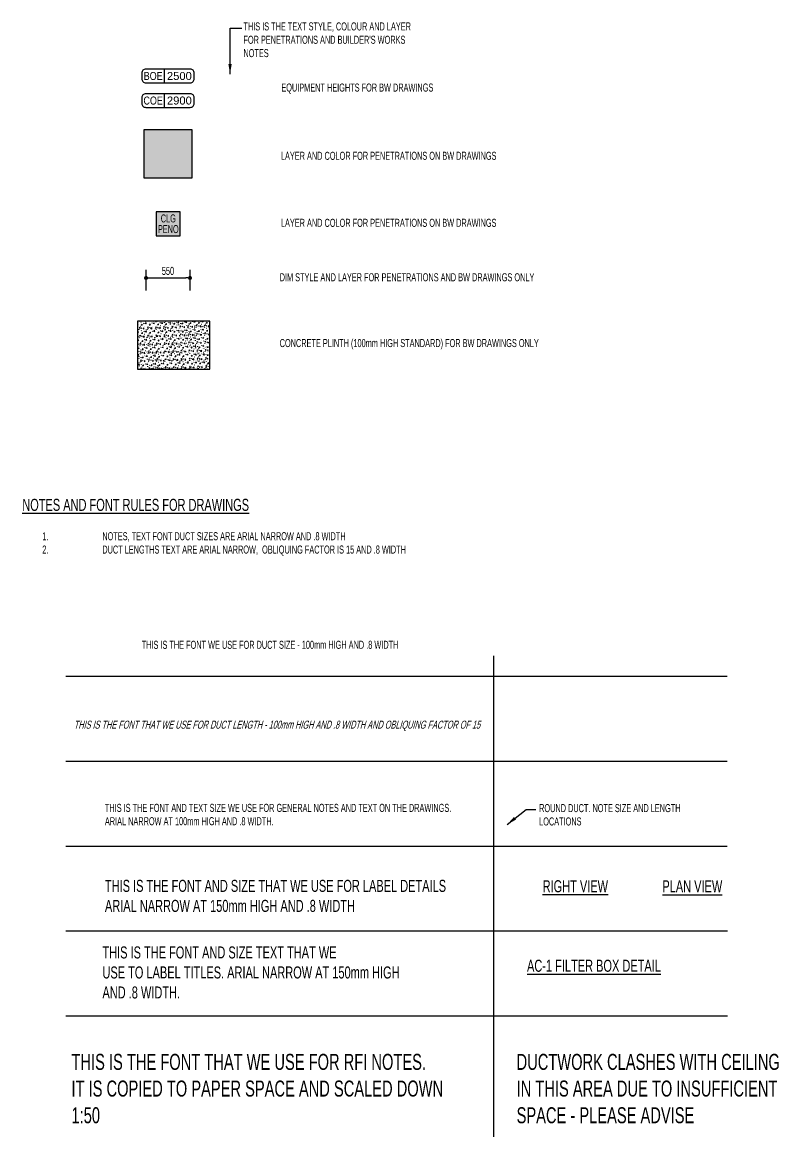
# Model space of a CAD drawing. Header units: millimetres. Extents: x 141 to 153906, y 19826 to 64501.
# Drawn here: x 65503 to 74953, y 24716 to 38637 of the extents above; entities that cross this region are included whole.
import ezdxf
from ezdxf.enums import TextEntityAlignment as Align

# ---------------------------------------------------------------- set-up
doc = ezdxf.new("R2010")
doc.units = ezdxf.units.MM
for name, color, linetype in [('BW-Dim', 54, 'Continuous'), ('BW-PenoClg', 210, 'Continuous'), ('BW-PenoRoof', 210, 'Continuous'), ('BW-PenoShade', 223, 'Continuous'), ('BW-PenoTag', 14, 'Continuous'), ('BW-PenoWall', 210, 'Continuous'), ('BW-Text', 54, 'Continuous'), ('Hvac-EquipTagHeights', 1, 'Continuous'), ('Hvac-Notes', 7, 'Continuous'), ('Hvac-TagHeights', 14, 'Continuous'), ('Hvac-TextLabel1', 7, 'Continuous'), ('Hvac-TextLabel2', 2, 'Continuous'), ('HvacDuctText', 7, 'Continuous'), ('RFI Layer', 240, 'Continuous')]:
    doc.layers.add(name, color=color, linetype=linetype)
doc.styles.add('_Arial', font='arial.ttf')
doc.styles.add('Arial', font='ARIALN.TTF', dxfattribs={"width": 0.8})
doc.styles.add('Arial Narrow_1', font='ARIALN.TTF', dxfattribs={"height": 250})
doc.styles.add('HVACS', font='ARIALN.TTF', dxfattribs={"width": 0.8})
doc.dimstyles.new('ISO-25', dxfattribs={"dimtxt": 2.5, "dimasz": 2.5, "dimexe": 1.25, "dimexo": 0.625, "dimtad": 1, "dimtxsty": 'Standard', "dimcen": 2.5, "dimadec": 0, "dimazin": 0, "dimtfac": 1, "dimtmove": 0, "dimatfit": 3, "dimfxl": 1, "dimarcsym": 0})
doc.dimstyles.new('Standard 100', dxfattribs={"dimscale": 50, "dimtxt": 2, "dimasz": 1, "dimexe": 2, "dimexo": 0.63, "dimgap": 0.63, "dimtad": 1, "dimdec": 0, "dimrnd": 5, "dimzin": 0, "dimdsep": 46, "dimtxsty": 'Arial', "dimblk": 'DOT', "dimcen": 0.09, "dimclrd": 1, "dimclre": 1, "dimclrt": 256, "dimadec": 0, "dimazin": 0, "dimtfac": 1, "dimtdec": 0, "dimtofl": 0, "dimtmove": 0, "dimatfit": 3, "dimfxl": 1, "dimtolj": 1, "dimtzin": 0, "dimarcsym": 0})

# ---------------------------------------------------------------- blocks, each defined once
blk = doc.blocks.new('_Dot')
at = {"color": 0, "linetype": 'ByBlock', "lineweight": -2}
blk.add_line((-0.5, 0), (-1, 0), dxfattribs=at)
at = {"color": 0, "linetype": 'ByBlock', "const_width": 0.5}
blk.add_lwpolyline([(-0.25, 0, 1), (0.25, 0, 1)], format="xyb", close=True, dxfattribs=at)
blk = doc.blocks.new('*D123')
at = {"layer": 'BW-Dim', "color": 1, "lineweight": -2, "transparency": 16777216}
for p, q in [((67049, 35288), (67049, 35543)), ((67598, 35288), (67598, 35543)), ((67099, 35443), (67548, 35443))]:
    blk.add_line(p, q, dxfattribs=at)
at = {"layer": 'Defpoints', "color": 0, "transparency": 16777216}
for p in [(67598, 35443), (67049, 35256), (67598, 35256)]:
    blk.add_point(p, dxfattribs=at)
at = {"layer": 'BW-Dim', "color": 1, "lineweight": -2, "transparency": 16777216, "xscale": 50, "yscale": 50, "zscale": 50, "rotation": 180}
blk.add_blockref('_Dot', (67049, 35443), dxfattribs=at)
at = {"layer": 'BW-Dim', "color": 1, "lineweight": -2, "transparency": 16777216, "xscale": 50, "yscale": 50, "zscale": 50}
blk.add_blockref('_Dot', (67598, 35443), dxfattribs=at)
at = {"layer": 'BW-Dim', "transparency": 16777216, "insert": (67323, 35531), "char_height": 100, "attachment_point": 5, "style": 'Arial'}
blk.add_mtext('\\A1;\\W0.8;550', dxfattribs=at)
blk = doc.blocks.new('SSSS')
at = {"layer": 'Hvac-TagHeights', "linetype": 'Continuous'}
blk.add_line((-371, -85), (-371, 85), dxfattribs=at)
blk.add_lwpolyline([(-655, -35, 0.414214), (-605, -85), (-50, -85, 0.414214), (0, -35), (0, 35, 0.414214), (-50, 85), (-605, 85, 0.414214), (-655, 35)], format="xyb", close=True, dxfattribs=at)
at = {"layer": 'Hvac-TagHeights', "style": '_Arial', "width": 0.8}
blk.add_attdef('COD', text='', height=100, dxfattribs=at).set_placement((-513, 0), align=Align.MIDDLE_CENTER)
at = {"layer": 'Hvac-TagHeights', "style": '_Arial'}
blk.add_attdef('HGT', text='', height=100, dxfattribs=at).set_placement((-185, 0), align=Align.MIDDLE_CENTER)

msp = doc.modelspace()

# ---------------------------------------------------------------- hatches: boundary and pattern name
at = {"layer": 'BW-PenoShade', "linetype": 'Continuous'}
for points in [[(67023.3, 37292.7), (67023.3, 36692.7), (67623.3, 36692.7), (67623.3, 37292.7)], [(67173.3, 36268.5), (67173.3, 35968.5), (67473.3, 35968.5), (67473.3, 36268.5)]]:
    msp.add_hatch(color=256, dxfattribs=at).paths.add_polyline_path(points)
h = msp.add_hatch(dxfattribs=at)
h.set_pattern_fill('CONCRETE1', color=9, scale=5, angle=92, style=0)
h.set_pattern_definition([(92, (-20129.31, 46651.91), (-105.0839, 97.99232), [12.7, -88.9]), (182, (-20129.31, 46651.91), (-97.99232, -105.0839), [12.7, -88.9]), (227, (-20129.756, 46664.605), (3.54579, -101.53811), [17.96051, -125.72359]), (92, (-20186.87, 46662.61), (-105.0839, 97.99232), [12.7, -88.9]), (137, (-20180.75, 46669.18), (-101.53811, -3.54579), [8.98025, -134.70384]), (227, (-20180.75, 46669.18), (3.54579, -101.53811), [8.98025, -134.70384]), (92, (-20213.59, 46699.8), (-105.0839, 97.99232), [17.96051, -83.63949]), (137, (-20213.585, 46699.8), (-101.53811, -3.54579), [12.7, -130.9841]), (227, (-20214.21, 46717.75), (3.54579, -101.53811), [12.7, -130.9841]), (182, (-20157.13, 46720.83), (-97.99232, -105.0839), [12.7, -88.9]), (137, (-20157.135, 46720.834), (-101.53811, -3.54579), [8.98025, -134.70384]), (227, (-20163.7, 46726.96), (3.54579, -101.53811), [8.98025, -134.70384]), (92, (-20155.14, 46663.72), (-105.0839, 97.99232), [6.35, -85.09]), (92, (-20183.18, 46738.99), (-105.0839, 97.99232), [6.35, -85.09]), (182, (-20194.77, 46706.81), (-97.99232, -105.0839), [6.35, -85.09]), (227, (-20138.1, 46721.5), (3.54579, -101.53811), [8.98025, -134.70384]), (227, (-20206.35, 46674.64), (3.54579, -101.53811), [8.98025, -134.70384]), (137, (-20164.29, 46698.345), (-101.53811, -3.54579), [8.98025, -134.70384]), (182, (-20143.22, 46686.37), (-97.99232, -105.0839), [1.5875, -100.0125]), (182, (-20186.23, 46689.64), (-97.99232, -105.0839), [1.5875, -100.0125]), (182, (-20205.34, 46736.62), (-97.99232, -105.0839), [1.5875, -100.0125]), (182, (-20151.45, 46740.09), (-97.99232, -105.0839), [1.5875, -100.0125])])
h.paths.add_polyline_path([(66943.9, 34903.4), (66943.9, 34303.4), (67843.9, 34303.4), (67843.9, 34903.4)])

# ---------------------------------------------------------------- linework, layer by layer
at = {"layer": 'BW-PenoClg', "linetype": 'Continuous', "flags": 128}
msp.add_lwpolyline([(67173.3, 36268.5), (67173.3, 35968.5), (67473.3, 35968.5), (67473.3, 36268.5), (67173.3, 36268.5)], dxfattribs=at)
at = {"layer": 'BW-PenoRoof', "linetype": 'Continuous', "flags": 128}
msp.add_lwpolyline([(67023.3, 37292.7), (67023.3, 36692.7), (67623.3, 36692.7), (67623.3, 37292.7), (67023.3, 37292.7)], dxfattribs=at)
at = {"layer": 'BW-PenoWall', "linetype": 'Continuous', "flags": 128}
msp.add_lwpolyline([(66943.9, 34903.4), (66943.9, 34303.4), (67843.9, 34303.4), (67843.9, 34903.4), (66943.9, 34903.4)], dxfattribs=at)
at = {"layer": 'Hvac-Notes'}
for p, q in [((71391.1, 30722.1, 100.5), (71391.1, 24716.2, 100.5)), ((66047.9, 30470.9, 100.5), (74306.9, 30470.9, 100.5)), ((66047.9, 29409.2, 100.5), (74306.9, 29409.2, 100.5)), ((66047.9, 28347.6, 100.5), (74306.9, 28347.6, 100.5)), ((66047.9, 27285.9, 100.5), (74312.8, 27285.9, 100.5)), ((66047.9, 26224.2, 100.5), (74312.8, 26224.2, 100.5))]:
    msp.add_line(p, q, dxfattribs=at)

# ---------------------------------------------------------------- block references
at = {"layer": 'BW-PenoTag'}
ref = msp.add_blockref('SSSS', (67650.7, 37966.6), dxfattribs=at)
ref.add_attrib('HGT', '2500', dxfattribs={"layer": 'Hvac-EquipTagHeights', "height": 100, "style": '_Arial'}).set_placement((67465.4, 37966.6), align=Align.MIDDLE_CENTER)
ref.add_attrib('COD', 'BOE', dxfattribs={"layer": 'Hvac-EquipTagHeights', "height": 100, "style": '_Arial', "width": 0.8}).set_placement((67138, 37966.6), align=Align.MIDDLE_CENTER)
ref = msp.add_blockref('SSSS', (67650.7, 37659.5), dxfattribs=at)
ref.add_attrib('HGT', '2900', dxfattribs={"layer": 'Hvac-EquipTagHeights', "height": 100, "style": '_Arial'}).set_placement((67465.4, 37659.5), align=Align.MIDDLE_CENTER)
ref.add_attrib('COD', 'COE', dxfattribs={"layer": 'Hvac-EquipTagHeights', "height": 100, "style": '_Arial', "width": 0.8}).set_placement((67138, 37659.5), align=Align.MIDDLE_CENTER)

# ---------------------------------------------------------------- texts
at = {"layer": 'BW-Text', "char_height": 100, "attachment_point": 1, "style": 'Arial Narrow_1'}
for s, insert in [("\\fArial Narrow|b0|i0;\\W0.8;THIS IS THE TEXT STYLE, COLOUR AND LAYER\\PFOR PENETRATIONS AND BUILDER'S WORKS \\PNOTES", (68265.4, 38635.5)), ('\\fArial Narrow|b0|i0;\\W0.8;EQUIPMENT HEIGHTS FOR BW DRAWINGS', (68738.9, 37871.6)), ('\\W0.8;LAYER AND COLOR FOR PENETRATIONS ON BW DRAWINGS\\P', (68733.9, 37019.4)), ('\\W0.8;LAYER AND COLOR FOR PENETRATIONS ON BW DRAWINGS\\P', (68733.9, 36182)), ('\\W0.8;DIM STYLE AND LAYER FOR PENETRATIONS AND BW DRAWINGS ONLY', (68718.3, 35501.8)), ('\\W0.8;CONCRETE PLINTH (100mm HIGH STANDARD) FOR BW DRAWINGS ONLY', (68718.3, 34680))]:
    msp.add_mtext_dynamic_manual_height_columns(s, width=5382.733, gutter_width=1, heights=[0], dxfattribs=dict(at, insert=insert))
at = {"layer": 'BW-Text', "linetype": 'Continuous', "insert": (67327, 36237.3, 100.5), "char_height": 100, "attachment_point": 2, "line_spacing_factor": 0.8, "style": 'HVACS'}
msp.add_mtext_dynamic_manual_height_columns('\\W0.8;CLG \\PPENO\\P', width=5382.733, gutter_width=1, heights=[0], dxfattribs=at)
at = {"layer": 'Hvac-Notes', "char_height": 100, "attachment_point": 1, "style": 'Arial Narrow_1'}
for s, width, insert in [('\\W0.8;THIS IS THE FONT AND TEXT SIZE WE USE FOR GENERAL NOTES AND TEXT ON THE DRAWINGS. ARIAL NARROW AT 100mm HIGH AND .8 WIDTH.', 4458.009, (66534.9, 28874, 100.5)), ('\\W0.8;ROUND DUCT. NOTE SIZE AND LENGTH\\PLOCATIONS', 5382.733, (71959.7, 28871.1, 100.5))]:
    msp.add_mtext_dynamic_manual_height_columns(s, width=width, gutter_width=1, heights=[0], dxfattribs=dict(at, insert=insert))
at = {"layer": 'Hvac-TextLabel1', "char_height": 150, "attachment_point": 1, "style": 'Arial Narrow_1'}
for s, width, insert in [('\\W0.8;THIS IS THE FONT AND SIZE THAT WE USE FOR LABEL DETAILS\\PARIAL NARROW AT 150mm HIGH AND .8 WIDTH', 5382.733, (66535.4, 27924.7, 100.5)), ('\\L\\W0.8;RIGHT VIEW', 1098.574, (72003.3, 27919.8, 100.5)), ('\\L\\W0.8;PLAN VIEW', 1098.574, (73499.5, 27919.1, 100.5))]:
    msp.add_mtext_dynamic_manual_height_columns(s, width=width, gutter_width=1, heights=[0], dxfattribs=dict(at, insert=insert))
at = {"layer": 'Hvac-TextLabel2', "color": 2, "insert": (65502.7, 32684.1, 100.5), "char_height": 250, "attachment_point": 1, "style": 'Arial Narrow_1'}
msp.add_mtext_dynamic_manual_height_columns('{\\L\\H0.6x;\\W0.8;NOTES AND FONT RULES FOR DRAWINGS}\\H0.6x;\\W0.8;\\P\\C3;\\H0.666667x;\\P\\pxi-3,l4t4;1.^INOTES, TEXT FONT DUCT SIZES ARE ARIAL NARROW AND .8 WIDTH\\P2.^IDUCT LENGTHS TEXT ARE ARIAL NARROW,  OBLIQUING FACTOR IS 15 AND .8 WIDTH\\H1.15x;\\P\\pi*,l*,t;', width=10080.055, gutter_width=1, heights=[0], dxfattribs=at)
at = {"layer": 'Hvac-TextLabel2', "char_height": 150, "attachment_point": 1, "style": 'Arial Narrow_1'}
for s, width, insert in [('\\W0.8;THIS IS THE FONT AND SIZE TEXT THAT WE \\PUSE TO LABEL TITLES. ARIAL NARROW AT 150mm HIGH\\PAND .8 WIDTH.', 5076.311, (66504.1, 27093, 100.5)), ('\\L\\W0.8;AC-1 FILTER BOX DETAIL', 3067.629, (71808.4, 26926.9, 100.5))]:
    msp.add_mtext_dynamic_manual_height_columns(s, width=width, gutter_width=1, heights=[0], dxfattribs=dict(at, insert=insert))
at = {"layer": 'HvacDuctText', "style": 'Arial Narrow_1', "width": 0.8}
msp.add_text('THIS IS THE FONT WE USE FOR DUCT SIZE - 100mm HIGH AND .8 WIDTH', height=100, dxfattribs=at).set_placement((68597.9, 30861), align=Align.MIDDLE)
at = {"layer": 'HvacDuctText', "color": 7, "linetype": 'Continuous', "style": 'Arial Narrow_1', "oblique": 15, "width": 0.8}
msp.add_text('THIS IS THE FONT THAT WE USE FOR DUCT LENGTH - 100mm HIGH AND .8 WIDTH AND OBLIQUING FACTOR OF 15', height=100, dxfattribs=at).set_placement((68684.7, 29850.1), align=Align.MIDDLE)
at = {"layer": 'RFI Layer', "char_height": 200, "attachment_point": 1, "style": 'Arial Narrow_1'}
for s, insert in [('\\W0.8;THIS IS THE FONT THAT WE USE FOR RFI NOTES.\\PIT IS COPIED TO PAPER SPACE AND SCALED DOWN\\P1:50', (66117.2, 25751.1, 100.5)), ('\\W0.8;DUCTWORK CLASHES WITH CEILING\\PIN THIS AREA DUE TO INSUFFICIENT\\PSPACE - PLEASE ADVISE', (71678.2, 25751.1, 100.5))]:
    msp.add_mtext_dynamic_manual_height_columns(s, width=5382.733, gutter_width=1, heights=[0], dxfattribs=dict(at, insert=insert))

# ---------------------------------------------------------------- dimensions: what is measured, and where the dimension line sits
at = {"layer": 'BW-Dim'}
dim = msp.add_linear_dim(base=(67597.8, 35442.9), p1=(67048.8, 35256.4), p2=(67597.8, 35256.4), text='\\W0.8;<>', dimstyle='Standard 100', override={"dimgap": 0.75, "dimtmove": 1}, dxfattribs=at)
dim.commit()
dim.dimension.update_dxf_attribs({"geometry": '*D123', "text_midpoint": (67323.3, 35531.5)})

# ---------------------------------------------------------------- leaders
at = {"layer": 'BW-Text'}
msp.add_leader([(68098.6, 37989.4), (68098.6, 38564.8), (68244.1, 38564.8)], dimstyle='ISO-25', override={"dimscale": 50, "dimtad": 0}, dxfattribs=at)
at = {"layer": 'Hvac-Notes'}
msp.add_leader([(71559.4, 28615.3, 100.5), (71796.2, 28804, 100.5), (71919.2, 28804, 100.5)], dimstyle='ISO-25', override={"dimscale": 50, "dimtad": 0}, dxfattribs=at)

doc.saveas('drawing.dxf')
